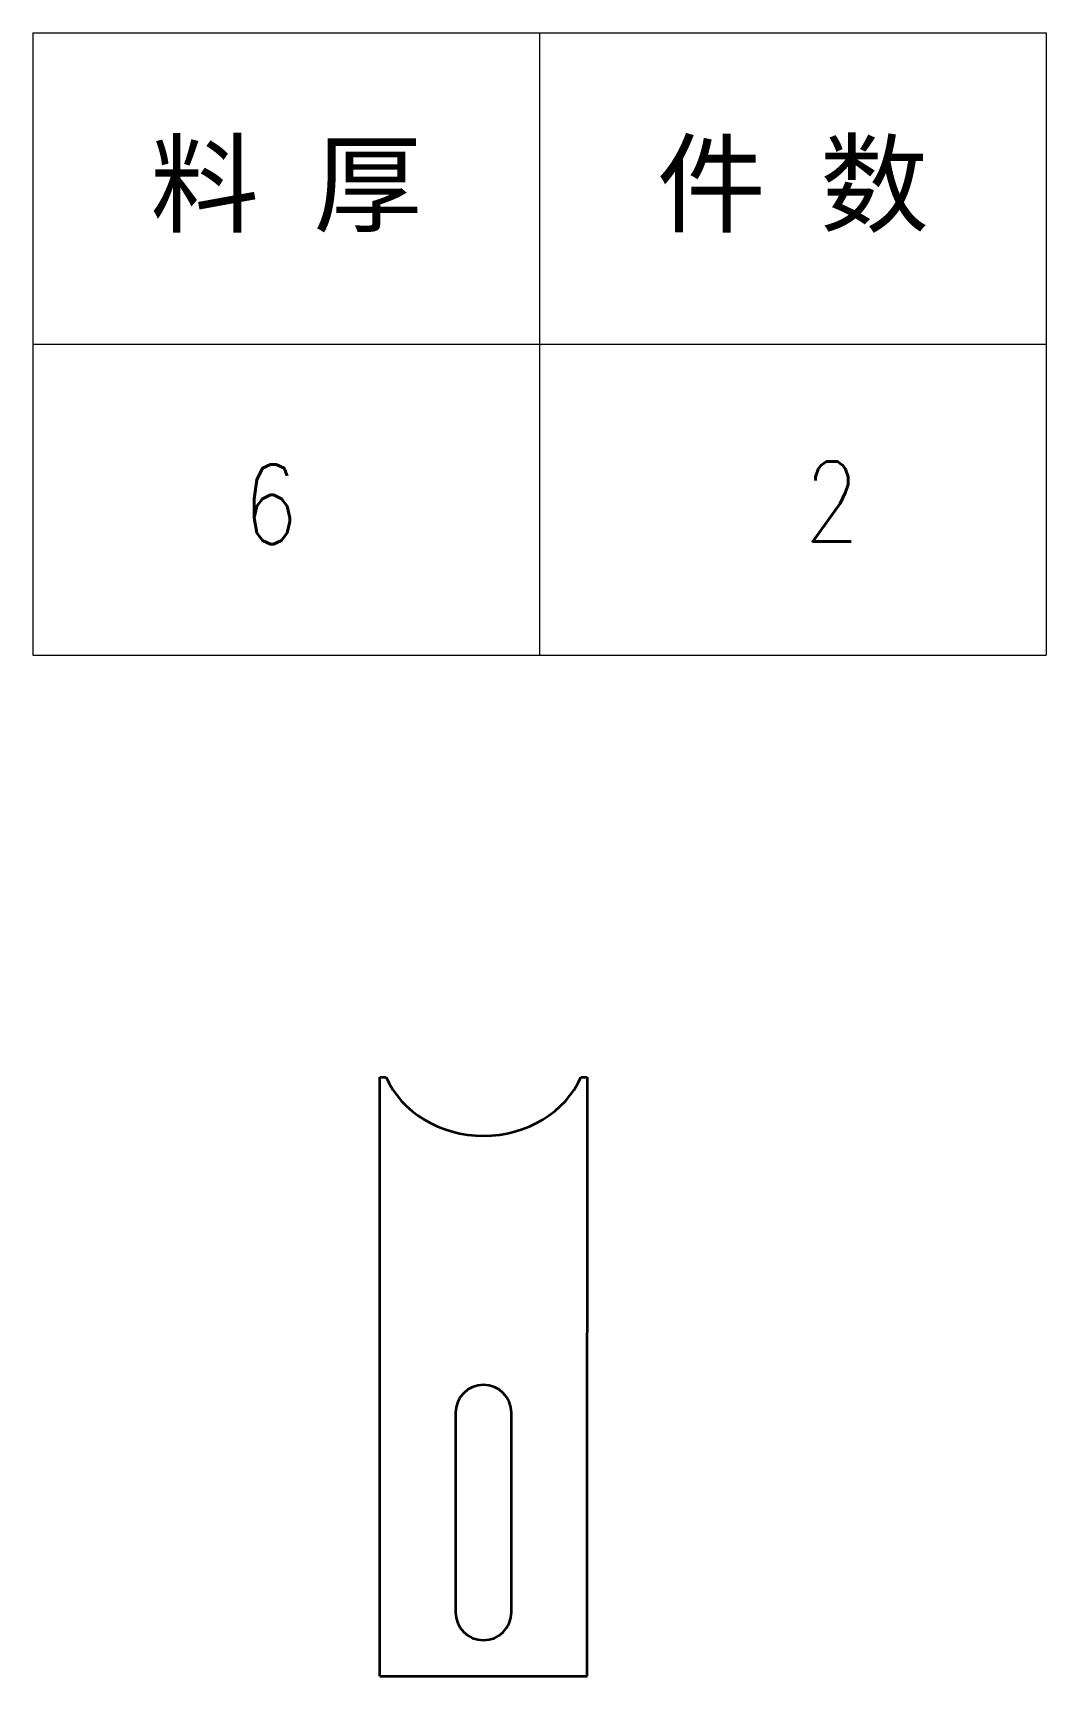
# Model space of a CAD drawing. Header units: millimetres. Extents: x 1333 to 359964, y -52803 to -5704.
# Drawn here: x 170805.1 to 170932.1, y -26065.3 to -25859.4 of the extents above; entities that cross this region are included whole.
import ezdxf
from ezdxf.enums import TextEntityAlignment as Align

# ---------------------------------------------------------------- set-up
doc = ezdxf.new("R2010")
doc.units = ezdxf.units.MM
doc.header["$LTSCALE"] = 0.5
doc.layers.add('标注线', color=3, linetype='Continuous', lineweight=18)
doc.layers.add('粗实线', color=7, linetype='Continuous', lineweight=35)
doc.styles.add('DIM', font='romans.shx', dxfattribs={"width": 0.8, "bigfont": 'bigfont.shx'})
doc.styles.get("Standard").update_dxf_attribs({"font": 'simplex.shx'})

# ---------------------------------------------------------------- blocks, each defined once
blk = doc.blocks.new('*T481')
at = {"color": 0, "linetype": 'ByBlock', "lineweight": -2, "transparency": 16777216}
for p, q in [((0, 0), (127, 0)), ((0, 0), (0, -78)), ((63.5, 0), (63.5, -78)), ((127, 0), (127, -78)), ((0, -39), (127, -39)), ((0, -78), (127, -78))]:
    blk.add_line(p, q, dxfattribs=at)
at = {"color": 0, "transparency": 16777216, "char_height": 10, "width": 60.5, "attachment_point": 5}
for s, insert in [('{\\fSimSun|b0|i0|c134|p2;料 厚}', (31.75, -19.5)), ('{\\fSimSun|b0|i0|c134|p2;件 数}', (95.25, -19.5))]:
    blk.add_mtext(s, dxfattribs=dict(at, insert=insert))
blk = doc.blocks.new('拆图参数')
blk.add_blockref('*T481', (-63.5, 78))
at = {"style": 'DIM', "width": 0.8}
blk.add_attdef('6', text='', height=10, dxfattribs=at).set_placement((-37.13, 18.91), align=Align.MIDDLE_LEFT)
blk.add_attdef('1', text='', height=10, dxfattribs=at).set_placement((36.65, 19.27), align=Align.MIDDLE_CENTER)

msp = doc.modelspace()

# ---------------------------------------------------------------- linework, layer by layer
at = {"layer": '粗实线', "lineweight": 35, "ltscale": 0.020094}
for p, q in [((170848.622, -25990.244), (170849.426, -25990.244)), ((170873.819, -25990.244), (170874.622, -25990.244))]:
    msp.add_line(p, q, dxfattribs=at)
at = {"layer": '粗实线', "lineweight": 35, "ltscale": 0.499519}
for p, q in [((170848.622, -26022.252), (170848.622, -25990.244)), ((170874.622, -25990.244), (170874.622, -26022.252))]:
    msp.add_line(p, q, dxfattribs=at)
at = {"layer": '粗实线', "lineweight": 35}
for p, q in [((170848.622, -26065.324), (170848.622, -26022.252)), ((170874.622, -26065.324), (170874.622, -26022.252)), ((170858.122, -26032.324), (170858.122, -26057.324)), ((170865.122, -26057.324), (170865.122, -26032.324)), ((170848.622, -26065.324), (170874.622, -26065.324))]:
    msp.add_line(p, q, dxfattribs=at)
for centre, start, end in [((170861.622, -26032.324), 0, 180), ((170861.622, -26057.324), 180, 0)]:
    msp.add_arc(centre, 3.5, start, end, dxfattribs=at)
msp.add_ellipse((170861.622, -25986.347), major_axis=(13, 0), ratio=0.8660254, start_param=3.495061, end_param=5.9297169, dxfattribs=at)

# ---------------------------------------------------------------- block references
at = {"layer": '标注线'}
msp.add_blockref('拆图参数', (170868.643, -25937.392), dxfattribs=at).add_auto_attribs({'1': '2', '6': '6'})

doc.saveas('drawing.dxf')
